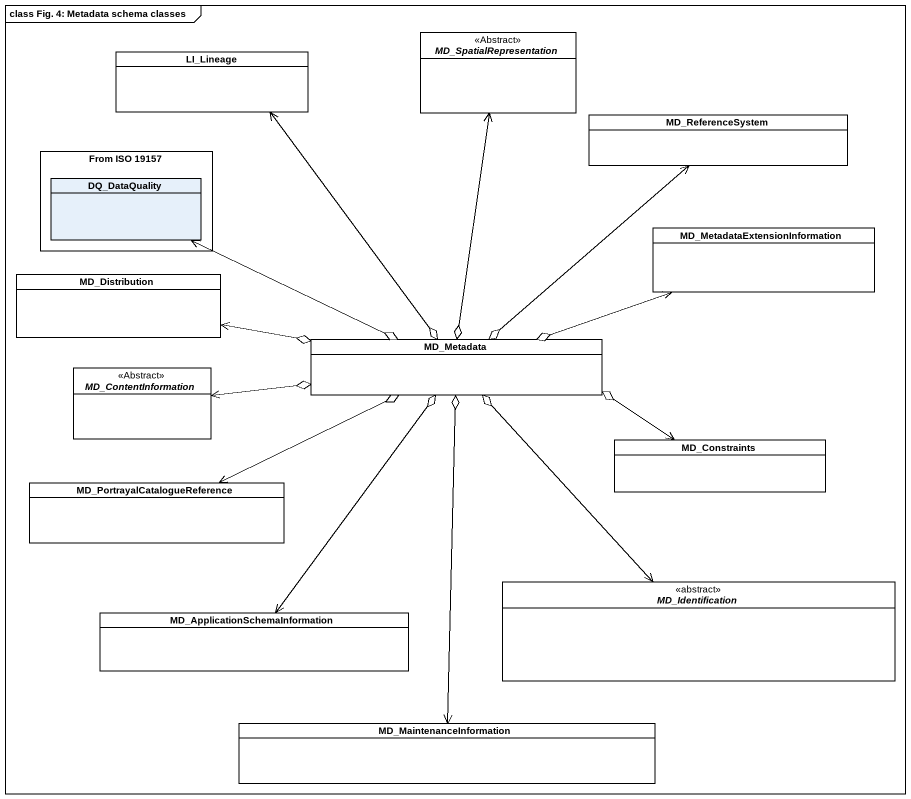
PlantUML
@startuml
mainframe class Fig. 4: Metadata schema classes
hide circle
hide empty members
abstract class MD_SpatialRepresentation <<Abstract>> #FFFFFF
class LI_Lineage #FFFFFF
class MD_ReferenceSystem #FFFFFF
rectangle "From ISO 19157" as From_ISO_19157 #FFFFFF {
  class DQ_DataQuality
}
class "MD_MetadataExtensionInformation" as MD_MetadataExtensionInformat #FFFFFF
class MD_Distribution #FFFFFF
class MD_Metadata #FFFFFF
abstract class MD_ContentInformation <<Abstract>> #FFFFFF
class MD_Constraints #FFFFFF
class "MD_PortrayalCatalogueReference" as MD_PortrayalCatalogueReferen #FFFFFF
abstract class MD_Identification <<abstract>> #FFFFFF
class "MD_ApplicationSchemaInformation" as MD_ApplicationSchemaInformat #FFFFFF
class MD_MaintenanceInformation #FFFFFF
MD_SpatialRepresentation <--o MD_Metadata
LI_Lineage <--o MD_Metadata
DQ_DataQuality <-right-o MD_Metadata
MD_Metadata o-up-> MD_ReferenceSystem
MD_Metadata o-right-> MD_MetadataExtensionInformat
MD_Metadata o-left-> MD_Distribution
MD_Metadata o-left-> MD_ContentInformation
MD_Metadata o-left-> MD_PortrayalCatalogueReferen
MD_Constraints <-left-o MD_Metadata
MD_Identification <-up-o MD_Metadata
MD_ApplicationSchemaInformat <-up-o MD_Metadata
MD_MaintenanceInformation <-up-o MD_Metadata
@enduml
